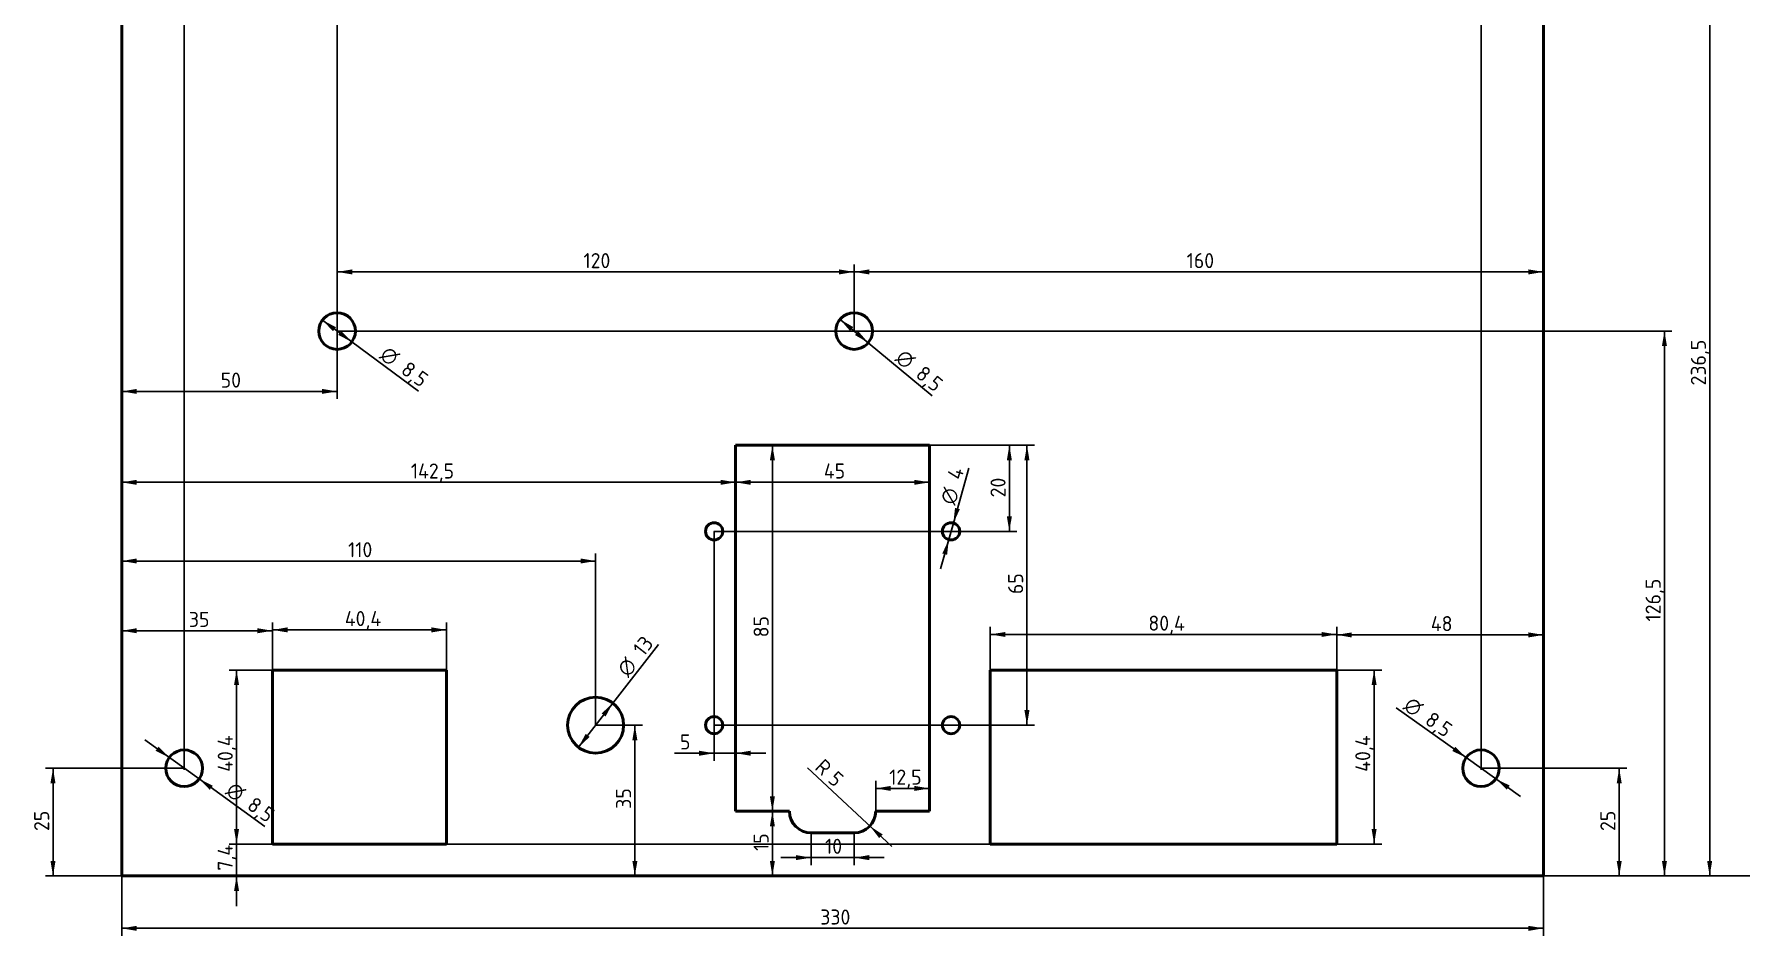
# Model space of a CAD drawing. Header units: millimetres. Extents: x -241 to 1487, y 11 to 833.
# Drawn here: x 330.5 to 726.6, y 33.5 to 242.8 of the extents above; entities that cross this region are included whole.
import ezdxf
from ezdxf.enums import TextEntityAlignment as Align

# ---------------------------------------------------------------- set-up
doc = ezdxf.new("R2010")
doc.units = ezdxf.units.MM
doc.layers.add('Default', color=7, linetype='Continuous')
doc.layers.add('Dimensions', color=7, linetype='Continuous')
doc.styles.add('SEACAD_Solid_Edge_ISO', font='seiso.ttf')
doc.styles.add('SEACAD_Solid_Edge_ISO1_Symbols', font='semeci1.ttf')
doc.dimstyles.new('ISO_(mm)', dxfattribs={"dimtxt": 3.5, "dimasz": 3.5, "dimexe": 1.75, "dimexo": 0, "dimgap": 0.875, "dimtad": 1, "dimtxsty": 'SEACAD_Solid_Edge_ISO', "dimblk1": '_SE_FILLED', "dimblk2": '_SE_FILLED', "dimsah": 1, "dimcen": 1.75, "dimadec": 0, "dimazin": 0, "dimtfac": 0.5, "dimtmove": 0, "dimatfit": 3, "dimfxl": 1, "dimarcsym": 0})

# ---------------------------------------------------------------- blocks, each defined once
blk = doc.blocks.new('DMBLK166')
at = {"layer": 'Dimensions', "linetype": 'Continuous', "lineweight": 25}
for points in [[(354.32, 34.64), (354.32, 35.81), (350.82, 35.23)], [(677.32, 34.64), (680.82, 35.23), (677.32, 35.81)]]:
    blk.add_hatch(color=7, dxfattribs=at).paths.add_polyline_path(points)
at = {"layer": 'Dimensions', "color": 7, "linetype": 'Continuous', "lineweight": 25}
for p, q in [((350.82, 47.39), (350.82, 33.48)), ((680.82, 47.39), (680.82, 33.48)), ((350.82, 35.23), (680.82, 35.23))]:
    blk.add_line(p, q, dxfattribs=at)
at = {"layer": 'Dimensions', "color": 7, "linetype": 'Continuous', "lineweight": 25, "style": 'SEACAD_Solid_Edge_ISO'}
blk.add_text('330', height=3.5, dxfattribs=at).set_placement((512.95, 39.6), align=Align.TOP_LEFT)
blk = doc.blocks.new('_SE_FILLED')
at = {"color": 0}
blk.add_line((0, 0), (-1, 0), dxfattribs=at)
blk.add_solid([(0, 0), (-1, -0.1665), (-1, 0.1665), (0, 0)], dxfattribs=at)
blk = doc.blocks.new('DMBLK167')
at = {"layer": 'Dimensions', "linetype": 'Continuous', "lineweight": 25}
for points in [[(359.37, 77.39), (358.69, 76.45), (361.87, 74.87)], [(371.95, 68.33), (368.76, 69.91), (371.26, 67.39)]]:
    blk.add_hatch(color=7, dxfattribs=at).paths.add_polyline_path(points)
at = {"layer": 'Dimensions', "color": 7, "linetype": 'Continuous', "lineweight": 25}
for p, q in [((356.19, 78.97), (368.76, 69.91)), ((368.76, 69.91), (384.06, 58.88))]:
    blk.add_line(p, q, dxfattribs=at)
for s, style, p in [('O', 'SEACAD_Solid_Edge_ISO1_Symbols', (376.83, 69.49)), ('8,5', 'SEACAD_Solid_Edge_ISO', (381.69, 65.99))]:
    blk.add_text(s, height=3.5, rotation=324.231, dxfattribs=dict(at, style=style)).set_placement(p, align=Align.TOP_LEFT)
blk = doc.blocks.new('DMBLK168')
at = {"layer": 'Dimensions', "linetype": 'Continuous', "lineweight": 25}
for points in [[(659.66, 76.4), (662.85, 74.85), (660.34, 77.36)], [(672.3, 67.42), (672.97, 68.38), (669.78, 69.93)]]:
    blk.add_hatch(color=7, dxfattribs=at).paths.add_polyline_path(points)
at = {"layer": 'Dimensions', "color": 7, "linetype": 'Continuous', "lineweight": 25}
for p, q in [((662.85, 74.85), (646.63, 86.38)), ((675.49, 65.87), (662.85, 74.85))]:
    blk.add_line(p, q, dxfattribs=at)
for s, style, p in [('O', 'SEACAD_Solid_Edge_ISO1_Symbols', (650.17, 89.23)), ('8,5', 'SEACAD_Solid_Edge_ISO', (655.06, 85.76))]:
    blk.add_text(s, height=3.5, rotation=324.5967, dxfattribs=dict(at, style=style)).set_placement(p, align=Align.TOP_LEFT)
blk = doc.blocks.new('DMBLK169')
at = {"layer": 'Dimensions', "linetype": 'Continuous', "lineweight": 25}
for points in [[(462.2, 85.11), (463.12, 84.4), (464.81, 87.52)], [(458.51, 80.38), (456.82, 77.26), (459.43, 79.67)]]:
    blk.add_hatch(color=7, dxfattribs=at).paths.add_polyline_path(points)
at = {"layer": 'Dimensions', "color": 7, "linetype": 'Continuous', "lineweight": 25}
for p, q in [((464.81, 87.52), (475.43, 101.13)), ((456.82, 77.26), (464.81, 87.52))]:
    blk.add_line(p, q, dxfattribs=at)
for s, style, p in [('13', 'SEACAD_Solid_Edge_ISO', (469.22, 100.28)), ('O', 'SEACAD_Solid_Edge_ISO1_Symbols', (465.53, 95.55))]:
    blk.add_text(s, height=3.5, rotation=52.0483, dxfattribs=dict(at, style=style)).set_placement(p, align=Align.TOP_LEFT)
blk = doc.blocks.new('DMBLK170')
at = {"layer": 'Dimensions', "linetype": 'Continuous', "lineweight": 25}
for points in [[(520.61, 174.82), (517.54, 176.6), (519.87, 173.92)], [(521.77, 173.86), (521.02, 172.96), (524.09, 171.18)]]:
    blk.add_hatch(color=7, dxfattribs=at).paths.add_polyline_path(points)
at = {"layer": 'Dimensions', "color": 7, "linetype": 'Continuous', "lineweight": 25}
for p, q in [((517.54, 176.6), (524.09, 171.18)), ((524.09, 171.18), (538.96, 158.87))]:
    blk.add_line(p, q, dxfattribs=at)
for s, style, p in [('O', 'SEACAD_Solid_Edge_ISO1_Symbols', (532.45, 169.94)), ('8,5', 'SEACAD_Solid_Edge_ISO', (537.07, 166.12))]:
    blk.add_text(s, height=3.5, rotation=320.3823, dxfattribs=dict(at, style=style)).set_placement(p, align=Align.TOP_LEFT)
blk = doc.blocks.new('DMBLK171')
at = {"layer": 'Dimensions', "linetype": 'Continuous', "lineweight": 25}
for points in [[(400.56, 174.8), (397.39, 176.41), (399.87, 173.86)], [(401.77, 173.92), (401.07, 172.98), (404.24, 171.37)]]:
    blk.add_hatch(color=7, dxfattribs=at).paths.add_polyline_path(points)
at = {"layer": 'Dimensions', "color": 7, "linetype": 'Continuous', "lineweight": 25}
for p, q in [((397.39, 176.41), (404.24, 171.37)), ((404.24, 171.37), (419.73, 159.97))]:
    blk.add_line(p, q, dxfattribs=at)
for s, style, p in [('O', 'SEACAD_Solid_Edge_ISO1_Symbols', (412.6, 170.65)), ('8,5', 'SEACAD_Solid_Edge_ISO', (417.43, 167.1))]:
    blk.add_text(s, height=3.5, rotation=323.6551, dxfattribs=dict(at, style=style)).set_placement(p, align=Align.TOP_LEFT)
blk = doc.blocks.new('DMBLK177')
at = {"layer": 'Dimensions', "linetype": 'Continuous', "lineweight": 25}
for points in [[(334.28, 68.89), (335.45, 68.89), (334.87, 72.39)], [(334.28, 50.89), (334.87, 47.39), (335.45, 50.89)]]:
    blk.add_hatch(color=7, dxfattribs=at).paths.add_polyline_path(points)
at = {"layer": 'Dimensions', "color": 7, "linetype": 'Continuous', "lineweight": 25}
for p, q in [((365.32, 72.39), (333.12, 72.39)), ((334.87, 72.39), (334.87, 47.39)), ((350.82, 47.39), (333.12, 47.39))]:
    blk.add_line(p, q, dxfattribs=at)
at = {"layer": 'Dimensions', "color": 7, "linetype": 'Continuous', "lineweight": 25, "style": 'SEACAD_Solid_Edge_ISO'}
blk.add_text('25', height=3.5, rotation=90, dxfattribs=at).set_placement((330.49, 57.82), align=Align.TOP_LEFT)
blk = doc.blocks.new('DMBLK178')
at = {"layer": 'Dimensions', "linetype": 'Continuous', "lineweight": 25}
for points in [[(470.51, 78.89), (469.92, 82.39), (469.34, 78.89)], [(470.51, 50.89), (469.34, 50.89), (469.92, 47.39)]]:
    blk.add_hatch(color=7, dxfattribs=at).paths.add_polyline_path(points)
at = {"layer": 'Dimensions', "color": 7, "linetype": 'Continuous', "lineweight": 25}
for p, q in [((460.82, 82.39), (471.67, 82.39)), ((469.92, 82.39), (469.92, 47.39))]:
    blk.add_line(p, q, dxfattribs=at)
at = {"layer": 'Dimensions', "color": 7, "linetype": 'Continuous', "lineweight": 25, "style": 'SEACAD_Solid_Edge_ISO'}
blk.add_text('35', height=3.5, rotation=90, dxfattribs=at).set_placement((465.55, 62.98), align=Align.TOP_LEFT)
blk = doc.blocks.new('DMBLK179')
at = {"layer": 'Dimensions', "linetype": 'Continuous', "lineweight": 25}
for points in [[(698.98, 68.89), (698.39, 72.39), (697.81, 68.89)], [(698.98, 50.89), (697.81, 50.89), (698.39, 47.39)]]:
    blk.add_hatch(color=7, dxfattribs=at).paths.add_polyline_path(points)
at = {"layer": 'Dimensions', "color": 7, "linetype": 'Continuous', "lineweight": 25}
for p, q in [((666.32, 72.39), (700.14, 72.39)), ((698.39, 72.39), (698.39, 47.39)), ((680.82, 47.39), (700.14, 47.39))]:
    blk.add_line(p, q, dxfattribs=at)
at = {"layer": 'Dimensions', "color": 7, "linetype": 'Continuous', "lineweight": 25, "style": 'SEACAD_Solid_Edge_ISO'}
blk.add_text('25', height=3.5, rotation=90, dxfattribs=at).set_placement((694.02, 57.82), align=Align.TOP_LEFT)
blk = doc.blocks.new('DMBLK180')
at = {"layer": 'Dimensions', "linetype": 'Continuous', "lineweight": 25}
for points in [[(709.48, 170.39), (708.89, 173.89), (708.31, 170.39)], [(709.48, 50.89), (708.31, 50.89), (708.89, 47.39)]]:
    blk.add_hatch(color=7, dxfattribs=at).paths.add_polyline_path(points)
at = {"layer": 'Dimensions', "color": 7, "linetype": 'Continuous', "lineweight": 25}
for p, q in [((400.86, 173.89), (710.64, 173.89)), ((708.89, 173.89), (708.89, 47.39)), ((680.82, 47.39), (710.64, 47.39))]:
    blk.add_line(p, q, dxfattribs=at)
at = {"layer": 'Dimensions', "color": 7, "linetype": 'Continuous', "lineweight": 25, "style": 'SEACAD_Solid_Edge_ISO'}
blk.add_text('126,5', height=3.5, rotation=90, dxfattribs=at).set_placement((704.52, 106.46), align=Align.TOP_LEFT)
blk = doc.blocks.new('DMBLK181')
at = {"layer": 'Dimensions', "linetype": 'Continuous', "lineweight": 25}
for points in [[(354.32, 299.47), (350.82, 298.88), (354.32, 298.3)], [(361.82, 299.47), (361.82, 298.3), (365.32, 298.88)]]:
    blk.add_hatch(color=7, dxfattribs=at).paths.add_polyline_path(points)
at = {"layer": 'Dimensions', "color": 7, "linetype": 'Continuous', "lineweight": 25}
for p, q in [((365.32, 298.88), (350.82, 298.88)), ((365.32, 72.05), (365.32, 300.63))]:
    blk.add_line(p, q, dxfattribs=at)
at = {"layer": 'Dimensions', "color": 7, "linetype": 'Continuous', "lineweight": 25, "style": 'SEACAD_Solid_Edge_ISO'}
blk.add_text('14,5', height=3.5, dxfattribs=at).set_placement((355, 303.26), align=Align.TOP_LEFT)
blk = doc.blocks.new('DMBLK182')
at = {"layer": 'Dimensions', "linetype": 'Continuous', "lineweight": 25}
for points in [[(669.82, 300.3), (666.32, 299.71), (669.82, 299.13)], [(677.32, 300.3), (677.32, 299.13), (680.82, 299.71)]]:
    blk.add_hatch(color=7, dxfattribs=at).paths.add_polyline_path(points)
at = {"layer": 'Dimensions', "color": 7, "linetype": 'Continuous', "lineweight": 25}
for p, q in [((666.32, 72.05), (666.32, 301.46)), ((666.32, 299.71), (680.82, 299.71))]:
    blk.add_line(p, q, dxfattribs=at)
at = {"layer": 'Dimensions', "color": 7, "linetype": 'Continuous', "lineweight": 25, "style": 'SEACAD_Solid_Edge_ISO'}
blk.add_text('14,5', height=3.5, dxfattribs=at).set_placement((670.5, 304.09), align=Align.TOP_LEFT)
blk = doc.blocks.new('DMBLK183')
at = {"layer": 'Dimensions', "linetype": 'Continuous', "lineweight": 25}
for points in [[(719.98, 280.39), (719.39, 283.89), (718.81, 280.39)], [(719.98, 50.89), (718.81, 50.89), (719.39, 47.39)]]:
    blk.add_hatch(color=7, dxfattribs=at).paths.add_polyline_path(points)
at = {"layer": 'Dimensions', "color": 7, "linetype": 'Continuous', "lineweight": 25}
for p, q in [((365.32, 283.89), (721.14, 283.89)), ((719.39, 283.89), (719.39, 47.39)), ((680.82, 47.39), (721.14, 47.39))]:
    blk.add_line(p, q, dxfattribs=at)
at = {"layer": 'Dimensions', "color": 7, "linetype": 'Continuous', "lineweight": 25, "style": 'SEACAD_Solid_Edge_ISO'}
blk.add_text('236,5', height=3.5, rotation=90, dxfattribs=at).set_placement((715.02, 161.26), align=Align.TOP_LEFT)
blk = doc.blocks.new('DMBLK184')
at = {"layer": 'Dimensions', "linetype": 'Continuous', "lineweight": 25}
for points in [[(740.98, 481.39), (740.39, 484.89), (739.81, 481.39)], [(740.98, 50.89), (739.81, 50.89), (740.39, 47.39)]]:
    blk.add_hatch(color=7, dxfattribs=at).paths.add_polyline_path(points)
at = {"layer": 'Dimensions', "color": 7, "linetype": 'Continuous', "lineweight": 25}
for p, q in [((442.82, 484.89), (742.14, 484.89)), ((740.39, 484.89), (740.39, 47.39)), ((680.82, 47.39), (742.14, 47.39))]:
    blk.add_line(p, q, dxfattribs=at)
at = {"layer": 'Dimensions', "color": 7, "linetype": 'Continuous', "lineweight": 25, "style": 'SEACAD_Solid_Edge_ISO'}
blk.add_text('437,5', height=3.5, rotation=90, dxfattribs=at).set_placement((736.02, 261.76), align=Align.TOP_LEFT)
blk = doc.blocks.new('DMBLK194')
at = {"layer": 'Dimensions', "linetype": 'Continuous', "lineweight": 25}
for points in [[(524.32, 188.2), (520.82, 187.62), (524.32, 187.04)], [(677.32, 188.2), (677.32, 187.04), (680.82, 187.62)]]:
    blk.add_hatch(color=7, dxfattribs=at).paths.add_polyline_path(points)
at = {"layer": 'Dimensions', "color": 7, "linetype": 'Continuous', "lineweight": 25}
for p, q in [((520.82, 173.89), (520.82, 189.37)), ((520.82, 187.62), (680.82, 187.62))]:
    blk.add_line(p, q, dxfattribs=at)
at = {"layer": 'Dimensions', "color": 7, "linetype": 'Continuous', "lineweight": 25, "style": 'SEACAD_Solid_Edge_ISO'}
blk.add_text('160', height=3.5, dxfattribs=at).set_placement((597.99, 191.99), align=Align.TOP_LEFT)
blk = doc.blocks.new('DMBLK197')
at = {"layer": 'Dimensions', "linetype": 'Continuous', "lineweight": 25}
for points in [[(496.82, 138.19), (496.82, 139.35), (493.32, 138.77)], [(534.82, 138.19), (538.32, 138.77), (534.82, 139.35)]]:
    blk.add_hatch(color=7, dxfattribs=at).paths.add_polyline_path(points)
at = {"layer": 'Dimensions', "color": 7, "linetype": 'Continuous', "lineweight": 25}
for p, q in [((493.32, 147.39), (493.32, 137.02)), ((538.32, 147.39), (538.32, 137.02)), ((493.32, 138.77), (538.32, 138.77))]:
    blk.add_line(p, q, dxfattribs=at)
at = {"layer": 'Dimensions', "color": 7, "linetype": 'Continuous', "lineweight": 25, "style": 'SEACAD_Solid_Edge_ISO'}
blk.add_text('45', height=3.5, dxfattribs=at).set_placement((513.79, 143.15), align=Align.TOP_LEFT)
blk = doc.blocks.new('DMBLK198')
at = {"layer": 'Dimensions', "linetype": 'Continuous', "lineweight": 25}
for points in [[(502.43, 143.89), (501.84, 147.39), (501.26, 143.89)], [(502.43, 65.89), (501.26, 65.89), (501.84, 62.39)]]:
    blk.add_hatch(color=7, dxfattribs=at).paths.add_polyline_path(points)
at = {"layer": 'Dimensions', "color": 7, "linetype": 'Continuous', "lineweight": 25}
for p, q in [((493.32, 147.39), (503.59, 147.39)), ((501.84, 147.39), (501.84, 62.39)), ((493.32, 62.39), (503.59, 62.39))]:
    blk.add_line(p, q, dxfattribs=at)
at = {"layer": 'Dimensions', "color": 7, "linetype": 'Continuous', "lineweight": 25, "style": 'SEACAD_Solid_Edge_ISO'}
blk.add_text('85', height=3.5, rotation=90, dxfattribs=at).set_placement((497.47, 102.78), align=Align.TOP_LEFT)
blk = doc.blocks.new('DMBLK199')
at = {"layer": 'Dimensions', "linetype": 'Continuous', "lineweight": 25}
for points in [[(507.32, 51.06), (510.82, 51.64), (507.32, 52.23)], [(524.32, 51.06), (524.32, 52.23), (520.82, 51.64)]]:
    blk.add_hatch(color=7, dxfattribs=at).paths.add_polyline_path(points)
at = {"layer": 'Dimensions', "color": 7, "linetype": 'Continuous', "lineweight": 25}
for p, q in [((510.82, 57.39), (510.82, 49.89)), ((520.82, 57.39), (520.82, 49.89)), ((503.82, 51.64), (527.82, 51.64))]:
    blk.add_line(p, q, dxfattribs=at)
at = {"layer": 'Dimensions', "color": 7, "linetype": 'Continuous', "lineweight": 25, "style": 'SEACAD_Solid_Edge_ISO'}
blk.add_text('10', height=3.5, dxfattribs=at).set_placement((514.07, 56.02), align=Align.TOP_LEFT)
blk = doc.blocks.new('DMBLK200')
at = {"layer": 'Dimensions', "linetype": 'Continuous', "lineweight": 25}
for points in [[(529.32, 68.29), (525.82, 67.71), (529.32, 67.13)], [(534.82, 68.29), (534.82, 67.13), (538.32, 67.71)]]:
    blk.add_hatch(color=7, dxfattribs=at).paths.add_polyline_path(points)
at = {"layer": 'Dimensions', "color": 7, "linetype": 'Continuous', "lineweight": 25}
for p, q in [((525.82, 62.39), (525.82, 69.46)), ((538.32, 67.71), (525.82, 67.71)), ((538.32, 62.39), (538.32, 69.46))]:
    blk.add_line(p, q, dxfattribs=at)
at = {"layer": 'Dimensions', "color": 7, "linetype": 'Continuous', "lineweight": 25, "style": 'SEACAD_Solid_Edge_ISO'}
blk.add_text('12,5', height=3.5, dxfattribs=at).set_placement((528.96, 72.08), align=Align.TOP_LEFT)
blk = doc.blocks.new('DMBLK201')
at = {"layer": 'Dimensions', "linetype": 'Continuous', "lineweight": 25}
blk.add_hatch(color=7, dxfattribs=at).paths.add_polyline_path([(527.43, 57.02), (524.47, 58.98), (526.64, 56.17)])
at = {"layer": 'Dimensions', "color": 7, "linetype": 'Continuous', "lineweight": 25}
blk.add_line((509.98, 72.49), (529.6, 54.21), dxfattribs=at)
at = {"layer": 'Dimensions', "color": 7, "linetype": 'Continuous', "lineweight": 25, "style": 'SEACAD_Solid_Edge_ISO'}
for s, p in [('R', (513.85, 74.85)), ('5', (516.9, 72.01))]:
    blk.add_text(s, height=3.5, rotation=317.0341, dxfattribs=at).set_placement(p, align=Align.TOP_LEFT)
blk = doc.blocks.new('DMBLK202')
at = {"layer": 'Dimensions', "linetype": 'Continuous', "lineweight": 25}
for points in [[(502.43, 58.89), (501.84, 62.39), (501.26, 58.89)], [(502.43, 50.89), (501.26, 50.89), (501.84, 47.39)]]:
    blk.add_hatch(color=7, dxfattribs=at).paths.add_polyline_path(points)
at = {"layer": 'Dimensions', "color": 7, "linetype": 'Continuous', "lineweight": 25}
blk.add_line((501.84, 62.39), (501.84, 47.39), dxfattribs=at)
at = {"layer": 'Dimensions', "color": 7, "linetype": 'Continuous', "lineweight": 25, "style": 'SEACAD_Solid_Edge_ISO'}
blk.add_text('15', height=3.5, rotation=90, dxfattribs=at).set_placement((497.47, 53.18), align=Align.TOP_LEFT)
blk = doc.blocks.new('DMBLK203')
at = {"layer": 'Dimensions', "linetype": 'Continuous', "lineweight": 25}
for points in [[(354.32, 138.19), (354.32, 139.35), (350.82, 138.77)], [(489.82, 138.19), (493.32, 138.77), (489.82, 139.35)]]:
    blk.add_hatch(color=7, dxfattribs=at).paths.add_polyline_path(points)
at = {"layer": 'Dimensions', "color": 7, "linetype": 'Continuous', "lineweight": 25}
blk.add_line((493.32, 138.77), (350.82, 138.77), dxfattribs=at)
at = {"layer": 'Dimensions', "color": 7, "linetype": 'Continuous', "lineweight": 25, "style": 'SEACAD_Solid_Edge_ISO'}
blk.add_text('142,5', height=3.5, dxfattribs=at).set_placement((417.93, 143.15), align=Align.TOP_LEFT)
blk = doc.blocks.new('DMBLK204')
at = {"layer": 'Dimensions', "linetype": 'Continuous', "lineweight": 25}
for points in [[(544.23, 132.84), (543.85, 129.32), (545.35, 132.53)], [(541.28, 122.25), (542.4, 121.94), (542.78, 125.46)]]:
    blk.add_hatch(color=7, dxfattribs=at).paths.add_polyline_path(points)
at = {"layer": 'Dimensions', "color": 7, "linetype": 'Continuous', "lineweight": 25}
for p, q in [((543.85, 129.32), (547.41, 142.09)), ((540.9, 118.72), (543.85, 129.32))]:
    blk.add_line(p, q, dxfattribs=at)
for s, style, p in [('4', 'SEACAD_Solid_Edge_ISO', (542.32, 140.1)), ('O', 'SEACAD_Solid_Edge_ISO1_Symbols', (540.71, 134.32))]:
    blk.add_text(s, height=3.5, rotation=74.4279, dxfattribs=dict(at, style=style)).set_placement(p, align=Align.TOP_LEFT)
blk = doc.blocks.new('DMBLK205')
at = {"layer": 'Dimensions', "linetype": 'Continuous', "lineweight": 25}
for points in [[(557.43, 143.89), (556.84, 147.39), (556.26, 143.89)], [(557.43, 130.89), (556.26, 130.89), (556.84, 127.39)]]:
    blk.add_hatch(color=7, dxfattribs=at).paths.add_polyline_path(points)
at = {"layer": 'Dimensions', "color": 7, "linetype": 'Continuous', "lineweight": 25}
for p, q in [((538.32, 147.39), (558.59, 147.39)), ((556.84, 147.39), (556.84, 127.39)), ((488.23, 127.39), (558.59, 127.39))]:
    blk.add_line(p, q, dxfattribs=at)
at = {"layer": 'Dimensions', "color": 7, "linetype": 'Continuous', "lineweight": 25, "style": 'SEACAD_Solid_Edge_ISO'}
blk.add_text('20', height=3.5, rotation=90, dxfattribs=at).set_placement((552.47, 135.28), align=Align.TOP_LEFT)
blk = doc.blocks.new('DMBLK206')
at = {"layer": 'Dimensions', "linetype": 'Continuous', "lineweight": 25}
for points in [[(561.51, 143.89), (560.93, 147.39), (560.34, 143.89)], [(561.51, 85.89), (560.34, 85.89), (560.93, 82.39)]]:
    blk.add_hatch(color=7, dxfattribs=at).paths.add_polyline_path(points)
at = {"layer": 'Dimensions', "color": 7, "linetype": 'Continuous', "lineweight": 25}
for p, q in [((538.32, 147.39), (562.68, 147.39)), ((560.93, 147.39), (560.93, 82.39)), ((488.23, 82.39), (562.68, 82.39))]:
    blk.add_line(p, q, dxfattribs=at)
at = {"layer": 'Dimensions', "color": 7, "linetype": 'Continuous', "lineweight": 25, "style": 'SEACAD_Solid_Edge_ISO'}
blk.add_text('65', height=3.5, rotation=90, dxfattribs=at).set_placement((556.55, 112.82), align=Align.TOP_LEFT)
blk = doc.blocks.new('DMBLK207')
at = {"layer": 'Dimensions', "linetype": 'Continuous', "lineweight": 25}
for points in [[(484.82, 75.29), (488.32, 75.88), (484.82, 76.46)], [(496.82, 75.29), (496.82, 76.46), (493.32, 75.88)]]:
    blk.add_hatch(color=7, dxfattribs=at).paths.add_polyline_path(points)
at = {"layer": 'Dimensions', "color": 7, "linetype": 'Continuous', "lineweight": 25}
for p, q in [((488.32, 127.39), (488.32, 74.13)), ((479.16, 75.88), (500.32, 75.88))]:
    blk.add_line(p, q, dxfattribs=at)
at = {"layer": 'Dimensions', "color": 7, "linetype": 'Continuous', "lineweight": 25, "style": 'SEACAD_Solid_Edge_ISO'}
blk.add_text('5', height=3.5, dxfattribs=at).set_placement((480.39, 80.25), align=Align.TOP_LEFT)
blk = doc.blocks.new('DMBLK211')
at = {"layer": 'Dimensions', "linetype": 'Continuous', "lineweight": 25}
for points in [[(354.32, 159.3), (354.32, 160.46), (350.82, 159.88)], [(397.32, 159.3), (400.82, 159.88), (397.32, 160.46)]]:
    blk.add_hatch(color=7, dxfattribs=at).paths.add_polyline_path(points)
at = {"layer": 'Dimensions', "color": 7, "linetype": 'Continuous', "lineweight": 25}
for p, q in [((400.82, 283.89), (400.82, 158.13)), ((400.82, 159.88), (350.82, 159.88))]:
    blk.add_line(p, q, dxfattribs=at)
at = {"layer": 'Dimensions', "color": 7, "linetype": 'Continuous', "lineweight": 25, "style": 'SEACAD_Solid_Edge_ISO'}
blk.add_text('50', height=3.5, dxfattribs=at).set_placement((373.79, 164.25), align=Align.TOP_LEFT)
blk = doc.blocks.new('DMBLK213')
at = {"layer": 'Dimensions', "linetype": 'Continuous', "lineweight": 25}
for points in [[(354.32, 121.09), (350.82, 120.5), (354.32, 119.92)], [(457.32, 121.09), (457.32, 119.92), (460.82, 120.5)]]:
    blk.add_hatch(color=7, dxfattribs=at).paths.add_polyline_path(points)
at = {"layer": 'Dimensions', "color": 7, "linetype": 'Continuous', "lineweight": 25}
for p, q in [((460.82, 120.5), (350.82, 120.5)), ((460.82, 82.39), (460.82, 122.25))]:
    blk.add_line(p, q, dxfattribs=at)
at = {"layer": 'Dimensions', "color": 7, "linetype": 'Continuous', "lineweight": 25, "style": 'SEACAD_Solid_Edge_ISO'}
blk.add_text('110', height=3.5, dxfattribs=at).set_placement((403.35, 124.88), align=Align.TOP_LEFT)
blk = doc.blocks.new('DMBLK214')
at = {"layer": 'Dimensions', "linetype": 'Continuous', "lineweight": 25}
for points in [[(404.32, 188.2), (400.82, 187.62), (404.32, 187.04)], [(517.32, 188.2), (517.32, 187.04), (520.82, 187.62)]]:
    blk.add_hatch(color=7, dxfattribs=at).paths.add_polyline_path(points)
at = {"layer": 'Dimensions', "color": 7, "linetype": 'Continuous', "lineweight": 25}
for p, q in [((400.82, 173.89), (400.82, 189.37)), ((400.82, 187.62), (520.82, 187.62)), ((520.82, 173.89), (520.82, 189.37))]:
    blk.add_line(p, q, dxfattribs=at)
at = {"layer": 'Dimensions', "color": 7, "linetype": 'Continuous', "lineweight": 25, "style": 'SEACAD_Solid_Edge_ISO'}
blk.add_text('120', height=3.5, dxfattribs=at).set_placement((457.99, 191.99), align=Align.TOP_LEFT)
blk = doc.blocks.new('DMBLK215')
at = {"layer": 'Dimensions', "linetype": 'Continuous', "lineweight": 25}
for points in [[(636.32, 103.93), (632.82, 103.35), (636.32, 102.76)], [(677.32, 103.93), (677.32, 102.76), (680.82, 103.35)]]:
    blk.add_hatch(color=7, dxfattribs=at).paths.add_polyline_path(points)
at = {"layer": 'Dimensions', "color": 7, "linetype": 'Continuous', "lineweight": 25}
for p, q in [((632.82, 95.19), (632.82, 105.1)), ((632.82, 103.35), (680.82, 103.35))]:
    blk.add_line(p, q, dxfattribs=at)
at = {"layer": 'Dimensions', "color": 7, "linetype": 'Continuous', "lineweight": 25, "style": 'SEACAD_Solid_Edge_ISO'}
blk.add_text('48', height=3.5, dxfattribs=at).set_placement((654.67, 107.72), align=Align.TOP_LEFT)
blk = doc.blocks.new('DMBLK216')
at = {"layer": 'Dimensions', "linetype": 'Continuous', "lineweight": 25}
for points in [[(354.32, 104.9), (350.82, 104.31), (354.32, 103.73)], [(382.32, 104.9), (382.32, 103.73), (385.82, 104.31)]]:
    blk.add_hatch(color=7, dxfattribs=at).paths.add_polyline_path(points)
at = {"layer": 'Dimensions', "color": 7, "linetype": 'Continuous', "lineweight": 25}
for p, q in [((350.82, 104.31), (385.82, 104.31)), ((385.82, 74.99), (385.82, 106.06))]:
    blk.add_line(p, q, dxfattribs=at)
at = {"layer": 'Dimensions', "color": 7, "linetype": 'Continuous', "lineweight": 25, "style": 'SEACAD_Solid_Edge_ISO'}
blk.add_text('35', height=3.5, dxfattribs=at).set_placement((366.41, 108.69), align=Align.TOP_LEFT)
blk = doc.blocks.new('DMBLK217')
at = {"layer": 'Dimensions', "linetype": 'Continuous', "lineweight": 25}
for points in [[(389.32, 105.1), (385.82, 104.51), (389.32, 103.93)], [(422.72, 105.1), (422.72, 103.93), (426.22, 104.51)]]:
    blk.add_hatch(color=7, dxfattribs=at).paths.add_polyline_path(points)
at = {"layer": 'Dimensions', "color": 7, "linetype": 'Continuous', "lineweight": 25}
for p, q in [((385.82, 95.19), (385.82, 106.26)), ((385.82, 104.51), (426.22, 104.51)), ((426.22, 95.19), (426.22, 106.26))]:
    blk.add_line(p, q, dxfattribs=at)
at = {"layer": 'Dimensions', "color": 7, "linetype": 'Continuous', "lineweight": 25, "style": 'SEACAD_Solid_Edge_ISO'}
blk.add_text('40,4', height=3.5, dxfattribs=at).set_placement((402.6, 108.89), align=Align.TOP_LEFT)
blk = doc.blocks.new('DMBLK218')
at = {"layer": 'Dimensions', "linetype": 'Continuous', "lineweight": 25}
for points in [[(376.89, 91.69), (378.06, 91.69), (377.47, 95.19)], [(376.89, 58.29), (377.47, 54.79), (378.06, 58.29)]]:
    blk.add_hatch(color=7, dxfattribs=at).paths.add_polyline_path(points)
at = {"layer": 'Dimensions', "color": 7, "linetype": 'Continuous', "lineweight": 25}
for p, q in [((385.82, 95.19), (375.72, 95.19)), ((377.47, 54.79), (377.47, 95.19)), ((385.82, 54.79), (375.72, 54.79))]:
    blk.add_line(p, q, dxfattribs=at)
at = {"layer": 'Dimensions', "color": 7, "linetype": 'Continuous', "lineweight": 25, "style": 'SEACAD_Solid_Edge_ISO'}
blk.add_text('40,4', height=3.5, rotation=90, dxfattribs=at).set_placement((373.1, 71.57), align=Align.TOP_LEFT)
blk = doc.blocks.new('DMBLK219')
at = {"layer": 'Dimensions', "linetype": 'Continuous', "lineweight": 25}
for points in [[(376.89, 58.29), (377.47, 54.79), (378.06, 58.29)], [(376.89, 43.89), (378.06, 43.89), (377.47, 47.39)]]:
    blk.add_hatch(color=7, dxfattribs=at).paths.add_polyline_path(points)
at = {"layer": 'Dimensions', "color": 7, "linetype": 'Continuous', "lineweight": 25}
for p, q in [((377.47, 61.79), (377.47, 40.39)), ((552.42, 54.79), (375.72, 54.79))]:
    blk.add_line(p, q, dxfattribs=at)
at = {"layer": 'Dimensions', "color": 7, "linetype": 'Continuous', "lineweight": 25, "style": 'SEACAD_Solid_Edge_ISO'}
blk.add_text('7,4', height=3.5, rotation=90, dxfattribs=at).set_placement((373.1, 48.62), align=Align.TOP_LEFT)
blk = doc.blocks.new('DMBLK220')
at = {"layer": 'Dimensions', "linetype": 'Continuous', "lineweight": 25}
for points in [[(555.92, 104.03), (552.42, 103.45), (555.92, 102.87)], [(629.32, 104.03), (629.32, 102.87), (632.82, 103.45)]]:
    blk.add_hatch(color=7, dxfattribs=at).paths.add_polyline_path(points)
at = {"layer": 'Dimensions', "color": 7, "linetype": 'Continuous', "lineweight": 25}
for p, q in [((552.42, 95.19), (552.42, 105.2)), ((632.82, 103.45), (552.42, 103.45)), ((632.82, 95.19), (632.82, 105.2))]:
    blk.add_line(p, q, dxfattribs=at)
at = {"layer": 'Dimensions', "color": 7, "linetype": 'Continuous', "lineweight": 25, "style": 'SEACAD_Solid_Edge_ISO'}
blk.add_text('80,4', height=3.5, dxfattribs=at).set_placement((589.12, 107.82), align=Align.TOP_LEFT)
blk = doc.blocks.new('DMBLK221')
at = {"layer": 'Dimensions', "linetype": 'Continuous', "lineweight": 25}
for points in [[(642.09, 91.69), (641.51, 95.19), (640.92, 91.69)], [(642.09, 58.29), (640.92, 58.29), (641.51, 54.79)]]:
    blk.add_hatch(color=7, dxfattribs=at).paths.add_polyline_path(points)
at = {"layer": 'Dimensions', "color": 7, "linetype": 'Continuous', "lineweight": 25}
for p, q in [((552.42, 95.19), (643.26, 95.19)), ((641.51, 95.19), (641.51, 54.79)), ((552.42, 54.79), (643.26, 54.79))]:
    blk.add_line(p, q, dxfattribs=at)
at = {"layer": 'Dimensions', "color": 7, "linetype": 'Continuous', "lineweight": 25, "style": 'SEACAD_Solid_Edge_ISO'}
blk.add_text('40,4', height=3.5, rotation=90, dxfattribs=at).set_placement((637.13, 71.57), align=Align.TOP_LEFT)

msp = doc.modelspace()

# ---------------------------------------------------------------- linework, layer by layer
at = {"layer": 'Default', "color": 7, "linetype": 'Continuous', "lineweight": 50}
for p, q in [((350.816, 47.39), (350.816, 347.39)), ((680.816, 47.39), (680.816, 347.39)), ((515.816, 147.39), (493.316, 147.39)), ((493.316, 147.39), (538.316, 147.39)), ((493.316, 147.39), (493.316, 62.39)), ((538.316, 147.39), (538.316, 62.39)), ((385.816, 54.79), (385.816, 95.19)), ((385.816, 95.19), (426.216, 95.19)), ((426.216, 95.19), (426.216, 54.79)), ((632.816, 95.19), (552.416, 95.19)), ((552.416, 95.19), (552.416, 54.79)), ((632.816, 54.79), (632.816, 95.19)), ((493.316, 62.39), (505.816, 62.39)), ((538.316, 62.39), (525.816, 62.39)), ((510.816, 57.39), (520.816, 57.39)), ((426.216, 54.79), (385.816, 54.79)), ((552.416, 54.79), (632.816, 54.79)), ((350.816, 47.39), (680.816, 47.39))]:
    msp.add_line(p, q, dxfattribs=at)
for centre, radius in [((400.816, 173.89), 4.25), ((520.816, 173.89), 4.25), ((488.316, 127.39), 2), ((543.316, 127.39), 2), ((460.816, 82.39), 6.5), ((488.316, 82.39), 2), ((543.316, 82.39), 2), ((365.316, 72.39), 4.25), ((666.316, 72.39), 4.25)]:
    msp.add_circle(centre, radius, dxfattribs=at)
for centre, start, end in [((510.816, 62.39), 180, 270), ((520.816, 62.39), 270, 0)]:
    msp.add_arc(centre, 5, start, end, dxfattribs=at)

# ---------------------------------------------------------------- dimensions: what is measured, and where the dimension line sits
at = {"layer": 'Dimensions', "color": 7, "linetype": 'Continuous', "lineweight": 25}
for base, p1, p2, angle, picture, middle, dimtype in [((740.394, 47.39), (442.816, 484.89), (350.816, 47.39), 90, 'DMBLK184', (740.394, 266.14), 160), ((719.394, 47.39), (365.316, 283.89), (350.816, 47.39), 90, 'DMBLK183', (719.394, 165.64), 160), ((400.816, 187.619), (400.816, 173.89), (520.816, 173.89), 0, 'DMBLK214', (460.816, 187.619), 161), ((708.894, 47.39), (400.816, 173.89), (680.816, 47.39), 90, 'DMBLK180', (708.894, 110.64), 160), ((556.843, 127.39), (538.316, 147.39), (543.316, 127.39), 90, 'DMBLK205', (556.843, 137.39), 160), ((560.927, 82.39), (538.316, 147.39), (543.316, 82.39), 90, 'DMBLK206', (560.927, 114.89), 160), ((493.316, 138.771), (493.316, 147.39), (538.316, 147.39), 0, 'DMBLK197', (515.816, 138.771), 161), ((501.844, 147.39), (493.316, 147.39), (493.316, 62.39), 270, 'DMBLK198', (501.844, 104.89), 161), ((385.816, 104.513), (385.816, 95.19), (426.216, 95.19), 0, 'DMBLK217', (406.016, 104.513), 161), ((632.816, 103.449), (632.816, 95.19), (552.416, 95.19), 180, 'DMBLK220', (592.616, 103.449), 161), ((377.474, 54.79), (385.816, 54.79), (385.816, 95.19), 90, 'DMBLK218', (377.474, 74.99), 161), ((641.508, 95.19), (552.416, 95.19), (552.416, 54.79), 270, 'DMBLK221', (641.508, 74.99), 161), ((469.924, 47.39), (460.816, 82.39), (680.816, 47.39), 90, 'DMBLK178', (469.924, 64.89), 160), ((334.865, 47.39), (365.316, 72.39), (350.816, 47.39), 90, 'DMBLK177', (334.865, 59.89), 160), ((698.394, 47.39), (666.316, 72.39), (680.816, 47.39), 90, 'DMBLK179', (698.394, 59.89), 160), ((501.844, 47.39), (493.316, 62.39), (350.816, 47.39), 90, 'DMBLK202', (501.844, 54.89), 160), ((377.474, 47.39), (552.416, 54.79), (680.816, 47.39), 90, 'DMBLK219', (377.474, 51.09), 160), ((510.816, 51.645), (510.816, 57.39), (520.816, 57.39), 360, 'DMBLK199', (515.816, 51.645), 161), ((350.816, 35.227), (350.816, 47.39), (680.816, 47.39), 0, 'DMBLK166', (515.816, 35.227), 161)]:
    dim = msp.add_linear_dim(base=base, p1=p1, p2=p2, angle=angle, text='\\A1;<>', dimstyle='ISO_(mm)', dxfattribs=at)
    dim.commit()
    dim.dimension.update_dxf_attribs({"geometry": picture, "text_midpoint": middle, "dimtype": dimtype})
for base, p1, p2, picture, middle in [((350.816, 298.883), (365.316, 283.89), (350.816, 347.39), 'DMBLK181', (358.066, 298.883)), ((350.816, 159.879), (400.816, 283.89), (350.816, 347.39), 'DMBLK211', (375.816, 159.879)), ((680.816, 299.713), (666.316, 283.89), (680.816, 347.39), 'DMBLK182', (673.566, 299.713)), ((680.816, 187.619), (520.816, 173.89), (680.816, 47.39), 'DMBLK194', (600.816, 187.619)), ((350.816, 138.771), (493.316, 147.39), (350.816, 47.39), 'DMBLK203', (422.066, 138.771)), ((493.316, 75.877), (488.316, 127.39), (493.316, 147.39), 'DMBLK207', (483.602, 75.877)), ((350.816, 120.505), (460.816, 82.39), (350.816, 47.39), 'DMBLK213', (405.816, 120.505)), ((385.816, 104.313), (350.816, 47.39), (385.816, 74.99), 'DMBLK216', (368.316, 104.313)), ((680.816, 103.348), (632.816, 95.19), (680.816, 47.39), 'DMBLK215', (656.816, 103.348)), ((525.816, 67.709), (538.316, 62.39), (525.816, 62.39), 'DMBLK200', (532.066, 67.709))]:
    dim = msp.add_linear_dim(base=base, p1=p1, p2=p2, text='\\A1;<>', dimstyle='ISO_(mm)', dxfattribs=at)
    dim.commit()
    dim.dimension.update_dxf_attribs({"geometry": picture, "text_midpoint": middle, "dimtype": 160})
for p1, p2, picture, middle in [((397.393, 176.409), (404.239, 171.371), 'DMBLK171', (409.022, 167.852)), ((517.542, 176.6), (524.09, 171.18), 'DMBLK170', (528.714, 167.352)), ((542.779, 125.463), (543.853, 129.316), 'DMBLK204', (544.591, 131.965)), ((456.819, 77.264), (464.813, 87.515), 'DMBLK169', (468.229, 91.895)), ((669.78, 69.928), (662.852, 74.852), 'DMBLK168', (657.475, 78.673)), ((361.868, 74.874), (368.764, 69.906), 'DMBLK167', (373.274, 66.657))]:
    dim = msp.add_diameter_dim_2p(p1=p1, p2=p2, text='\\A1;<>', dimstyle='ISO_(mm)', override={"dimtmove": 1, "dimtolj": 1}, dxfattribs=at)
    dim.commit()
    dim.dimension.update_dxf_attribs({"geometry": picture, "text_midpoint": middle, "dimtype": 163})
dim = msp.add_radius_dim(center=(520.816, 62.39), mpoint=(524.475, 58.982), text='\\A1;<>', dimstyle='ISO_(mm)', override={"dimtolj": 1}, dxfattribs=at)
dim.commit()
dim.dimension.update_dxf_attribs({"geometry": 'DMBLK201', "text_midpoint": (516.275, 66.62), "dimtype": 164})

doc.saveas('drawing.dxf')
